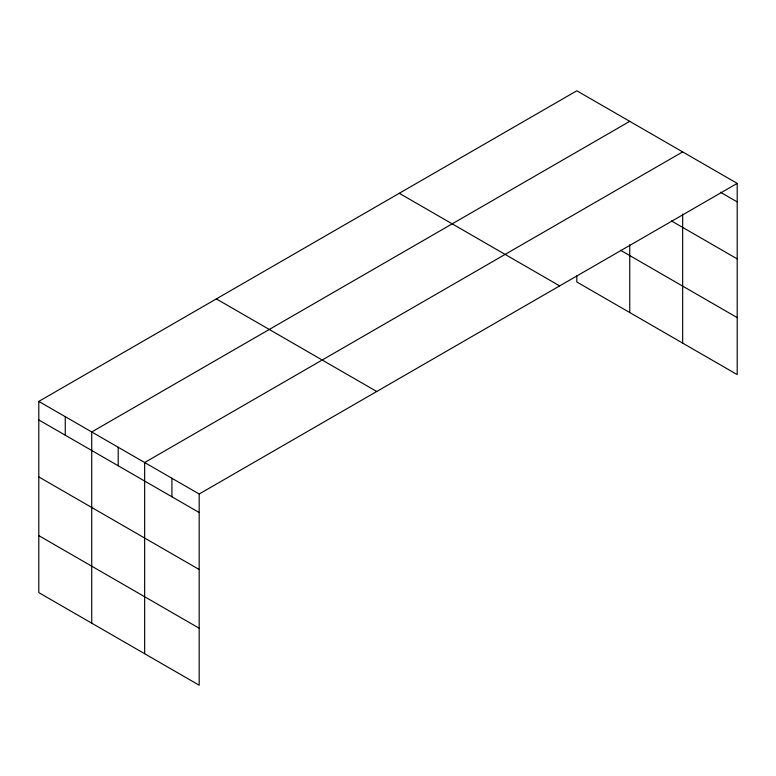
<?xml version="1.0" encoding="UTF-8"?>
<svg xmlns="http://www.w3.org/2000/svg" width="776" height="776" viewBox="0 0 776 776"><rect width="100%" height="100%" fill="white"/><g stroke="black" fill="none" stroke-linecap="round" stroke-linejoin="round"><path stroke-width="1.16" d="M682.667 214.069L682.667 343.108M38.8 401.405L199.18 494.011L199.18 685.208L38.8 592.612L38.8 401.405L576.82 90.792L737.2 183.388L737.2 374.595L576.82 281.989L576.82 275.926M629.743 121.347L91.723 431.97L91.723 623.167M682.667 151.902L144.656 462.525L144.656 653.731M199.18 494.011L737.2 183.388M720.419 192.225L737.2 201.905M671.473 220.947L737.2 258.893M620.587 250.279L737.2 317.607M399.271 193.292L559.651 285.888M216.349 298.905L376.729 391.502M38.8 419.932L199.18 512.529M38.8 476.92L199.18 569.516M38.8 535.624L199.18 628.221M629.743 244.779L629.743 312.553M171.923 478.268L171.923 496.785M118.194 447.248L118.194 465.765M65.262 416.693L65.262 435.21"/></g></svg>
